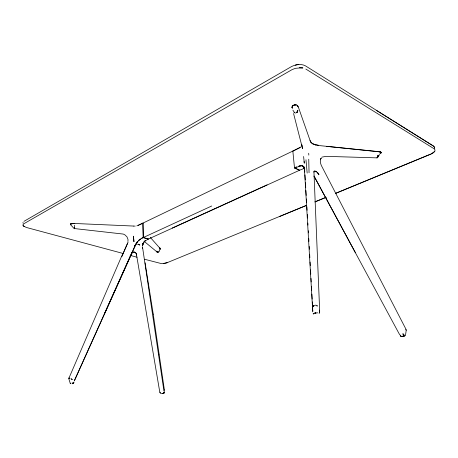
<?xml version="1.0" encoding="UTF-8"?>
<svg xmlns="http://www.w3.org/2000/svg" width="458" height="458" viewBox="0 0 458 458"><rect width="100%" height="100%" fill="white"/><g stroke="black" fill="none" stroke-linecap="round" stroke-linejoin="round"><path stroke-width="0.69" d="M127.942 241.555L128 239.46L126.952 236.815L124.799 234.782L123.317 234.072L74.454 228.565M378.09 155.159L378.045 156.785L377.489 157.672L378.09 155.159L378.045 156.785L379.671 154.495M164.325 389.661L164.107 392.947L163.454 393.456L161.651 393.514L162.287 393.536M74.511 227.5L74.448 228.158L74.688 225.267M318.367 173.405L318.837 174.738L318.367 173.405L315.762 171.143M68.889 378.239L121.765 255.965M159.058 251.637L158.617 252.089L160.306 248.683L150.276 237.376M319.535 312.74C318.333 313.438 319.85 314.199 319.655 310.123M292.496 108.094C290.395 107.693 293.801 103.668 296.051 104.836M320.394 159.058L320.319 162.407L321.258 165.321L406.051 329.405M142.667 245.27L142.61 245.728L143.199 243.244L142.667 245.27L142.816 244.463M313.959 172.225L314.205 171.04L313.959 172.225L319.684 311.308M406.229 330.258L405.903 329.657L406.229 330.258L405.427 335.622L403.733 336.258L401.391 336.384L401.786 336.412M142.512 245.746L142.993 243.467L145.432 240.49M430.308 154.249L335.336 193.471L430.909 154.128L433.211 152.869L434.768 151.426L435.026 149.972L434.092 148.764L305.841 69.055M135.162 245.602L137.52 241.446L134.681 246.158L135.276 245.024M377.798 157.214L377.987 156.247M142.993 243.467L142.461 245.442L142.736 244.492M313.69 305.492L313.169 306.688L313.896 306.408L313.083 306.391L313.627 306.448L313.69 305.492L316.009 305.137M294.03 112.399L294.671 112.903L292.874 110.149M294.494 105.065L296.12 104.842L293.04 105.392L292.238 106.204L292.473 108.008M434.344 148.627L434.716 147.447L433.732 146.228L305.503 65.883C301.181 63.553 295.971 64.395 291.717 66.456L23.971 221.351M74.814 223.504L71.917 223.504L70.675 224.122M320.44 159.785L321.041 158.291M163.867 392.821L163.998 392.237L163.964 392.58M148.409 239.002L143.371 237.622C139.57 238.887 136.988 242.15 135.242 245.608L135.482 245.047M296.515 112.582L295.41 113.057M121.788 256.543L127.639 243.055M302.601 166.019L303.998 167.239L304.45 169.088L303.82 166.798L302.498 165.767L303.82 166.798M122.017 256.039L128.057 242.276M74.242 380.942L135.093 245.568M72.73 383.569C71.328 384.279 74.528 383.209 73.864 382.081M104.561 313.53L131.469 253.549M74.602 380.317L135.551 245.139M70.687 224.798L70.944 223.744L70.687 224.798L74.339 228.823M135.242 245.608L136.089 243.856M380.81 153.064L381.142 152.394L380.489 151.896L377.924 151.466L380.489 151.896L381.142 152.394L380.936 153.287L379.928 153.825M131.744 253.142L132.288 252.324L131.99 252.742L133.553 252.014L135.167 252.45M131.618 253.577L132.144 252.787M136.289 243.788L137.577 241.927M164.027 393.061L163.454 393.456M320.732 158.88L321.47 157.907M137.537 241.687L136.192 243.381M293.04 105.392C291.597 105.546 292.736 109.468 291.998 107.281M143.789 242.225L145.232 240.679M314.062 171.464L314.978 171.011L316.472 171.796M139.387 240.003L140.566 239.093M434.768 151.426L430.967 153.98M138.305 240.65L140.085 239.093M144.344 241.406L148.295 239.076M138.213 225.393L143.033 223.092L136.85 225.868M296.624 166.798L294.46 167.823L299.555 170.193M73.372 383.18L72.645 383.707M70.772 383.678L70.274 383.449L70.973 383.174M160.019 249.295L160.386 249.1M300.093 147.585L292.811 151.129L301.129 146.858M69.169 377.976L69.106 378.44L69.776 378.348L69.084 378.714L69.897 378.285L69.227 378.64L68.912 378.027M294.597 168.012L300.562 165.933M143.274 237.553L148.381 239.053L299.532 170.256L294.494 167.92L292.845 151.048L142.959 223.098L143.274 237.553L211.71 205.991M172.294 228.032L267.077 184.877M299.446 170.267L304.272 168.401L303.585 168.527M141.774 238.131L143.245 237.473L142.919 223.172M298.845 166.271C300.969 165.372 304.312 165.876 304.61 168.647L304.393 168.189M279.277 216.623L306.316 205.459L167.25 262.646L163.3 263.545L161.021 263.505L144.619 259.262M355.425 252.73L313.993 176.027L399.187 333.848L400.968 336.235M321.928 157.134L325.936 156.35L377.186 157.867M132.866 252.244L133.673 252.003L135.293 252.392M167.153 262.778L163.3 263.545M137.532 244.332L138.242 244.131M314.136 313.238L317.743 312.82M70.87 223.899L74.694 223.481L133.478 226.046M71.053 223.699L74.694 223.481L73.085 223.619M295.215 65.173L298.839 64.429M314.24 171.252L316.289 171.876M302.841 67.669L295.433 68.334L292.044 69.639L23.89 223.733L22.986 224.689L23.095 225.737L26.209 227.42L123.276 253.526M404.62 336.075L401.746 336.292M136.679 254.94L136.307 253.784M299.097 165.893L301.559 165.653M142.375 247.068L142.53 248.488M133.541 226.097L135.23 226.086M157.18 252.1L157.008 251.82L158.067 252.289L157.18 252.1L144.035 241.251M157.489 252.261L158.124 252.272L157.283 252.135L156.625 251.184L157.283 252.135M319.192 145.57L378.016 151.558L380.615 151.97L381.285 152.623M326.68 146.36L380.615 151.97L378.262 151.518M299.349 67.704L302.812 68.162M130.164 255.375L137.045 257.23M315.762 144.814L312.997 143.835M296.08 104.985L297.362 105.369L297.935 106.187M139.782 244.967L138.585 244.543L139.782 244.967L139.335 244.446M315.642 144.951L313.106 144.018M134.349 252.037L135.774 252.993L136.73 254.934M376.779 157.735L377.066 157.895M159.842 248.001L159.916 248.11M376.23 110.275L433.503 146.091L434.396 147.236M23.095 225.737L24.125 226.492M400.275 335.674L401.151 336.315L400.584 336.035M302.887 166.208L304.095 167.222M159.853 392.185C161.262 394.08 160.054 393.525 159.619 391.166L136.364 253.869M317.182 172.569L318.007 173.571M311.114 142.432L310.014 140.68M135.866 253.005L136.444 253.841M310.221 140.967L311.32 142.719M297.231 105.288L298.192 106.983L297.551 105.85M318.064 173.399L318.837 174.738M303.998 167.239L304.61 168.647M298.37 107.126L310.175 140.801M68.877 378.915L70.274 383.449M304.335 168.075L304.496 168.653M293.572 113.538L302.549 148.581L301.839 144.94M22.957 222.445L23.152 223.252M304.61 168.246L304.776 169.294M145.083 262.806L153.241 314.171M158.645 353.496L158.857 354.893M142.736 248.459L163.895 390.674M153.218 314.119L164.313 389.449M303.62 156.499L304.284 163.191L304.112 161.422M305.973 159.773L307.169 173.078M308.692 153.253L308.824 155.102M304.433 168.596L312.757 311.869M304.616 169.283L304.788 172.111M304.954 174.939L305.257 179.885M305.423 182.713L305.726 187.66M305.892 190.488L306.196 195.434M306.408 198.967L306.62 202.499M306.877 206.741L307.089 210.274M307.347 214.516L307.558 218.048M307.856 223L307.982 225.118M308.326 230.775L308.452 232.893M308.778 238.572L308.938 241.418M309.213 246.398L309.373 249.244M309.654 254.224L309.848 257.78M310.089 262.05L310.284 265.606M310.524 269.876L310.759 274.142M310.999 278.412L311.194 281.968M311.434 286.239L311.669 290.509M311.869 294.065L312.144 299.045M312.304 301.891L312.579 306.871M312.74 309.717L312.82 311.142M301.851 144.831L301.879 145.804M308.749 159.224L309.053 172.746M312.665 308.463L312.637 309.064L312.705 307.799L312.665 308.463M164.096 392.426L164.061 392.867L164.096 392.426M297.173 112.033L296.423 112.794L297.757 110.75L297.11 112.267L297.889 110.269L297.173 112.033M404.156 335.073L403.349 335.038L403.017 334.329L404.156 335.073M403.315 334.483L403.738 335.044L402.925 333.653L403.315 334.483M73.761 382.315L72.582 383.146L73.761 382.315M142.673 247.692L142.604 247.034L142.673 247.692M326.102 197.284L314.892 201.915L326.085 197.329M313.713 313.959L313.203 313.427L313.713 313.959M315.854 312.929L314.864 313.043L315.854 312.929M318.728 145.358L315.413 144.785L318.728 145.358M72.232 379.453L71.139 378.858L72.232 379.453M317.016 305.732L316.707 305.526L317.251 306.179L317.016 305.732M312.86 143.852L311.062 142.547L312.86 143.852M160.094 248.448L159.808 247.996L160.306 248.831L160.094 248.448M133.936 241.675L133.461 236.242L133.936 241.675"/></g></svg>
